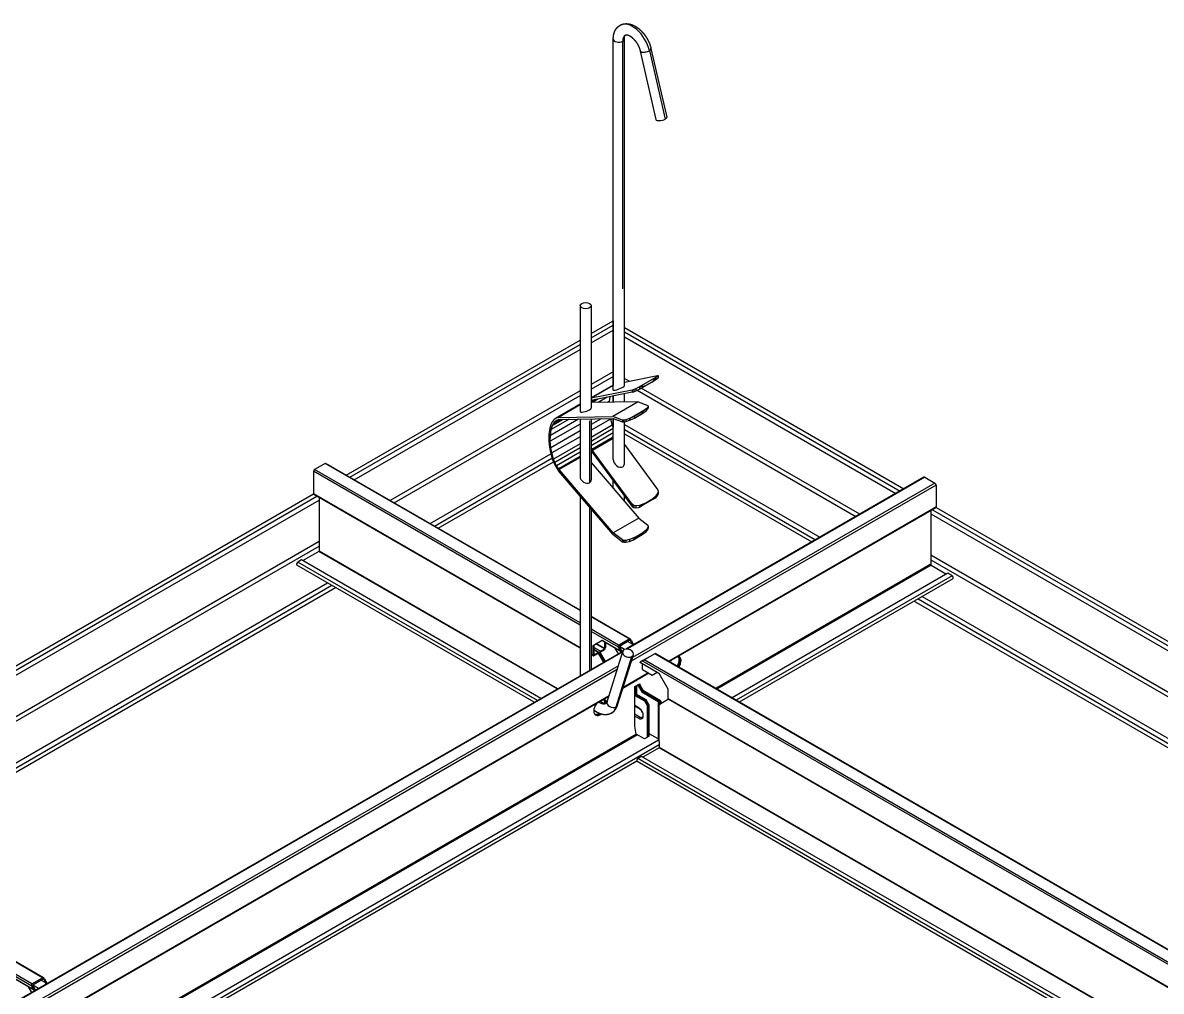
# Model space of a CAD drawing. Header units: millimetres. Extents: x -114 to 1795, y 14 to 1195.
# Drawn here: x 309.1 to 720.7, y 845.1 to 1195.3 of the extents above; entities that cross this region are included whole.
import ezdxf

# ---------------------------------------------------------------- set-up
doc = ezdxf.new("R2010")
doc.units = ezdxf.units.MM
doc.layers.add('AM_VIS', color=7, linetype='Continuous', lineweight=30)

msp = doc.modelspace()

# ---------------------------------------------------------------- linework, layer by layer
at = {"layer": 'AM_VIS'}
for p, q in [((522.61, 1062.46), (522.61, 1189.44)), ((526.02, 1099.13), (526.02, 1188.62)), ((526.61, 1064.02), (526.61, 1189.44)), ((536.24, 1185.96), (541.92, 1161.21)), ((532.34, 1185.07), (538.03, 1160.31)), ((535.64, 1185.21), (541.33, 1160.46)), ((510.59, 1093), (510.59, 1054.73)), ((514.59, 1093), (514.59, 1055.91)), ((514.59, 1082.87), (522.52, 1087.45)), ((522.52, 1087.45), (522.52, 1085.88)), ((522.52, 1085.88), (522.52, 1087.45)), ((522.52, 1087.45), (522.61, 1087.41)), ((514.59, 1081.3), (522.52, 1085.88)), ((514.59, 1079.5), (522.52, 1084.08)), ((522.52, 1084.08), (522.52, 1085.88)), ((522.52, 1085.88), (522.52, 1084.08)), ((522.52, 1085.88), (522.61, 1085.83)), ((522.52, 1069.04), (522.52, 1084.08)), ((522.52, 1084.08), (522.52, 1069.04)), ((522.52, 1084.08), (522.61, 1084.03)), ((526.61, 1085.1), (627.66, 1026.75)), ((526.61, 1083.52), (626.3, 1025.96)), ((426.01, 1031.73), (510.59, 1080.56)), ((427.37, 1030.94), (510.59, 1078.99)), ((526.61, 1081.72), (624.74, 1025.07)), ((428.93, 1030.05), (510.59, 1077.19)), ((522.52, 1069.04), (514.59, 1064.46)), ((514.59, 1062.83), (522.52, 1067.41)), ((522.52, 1067.41), (522.52, 1069.04)), ((522.52, 1069.04), (522.52, 1067.41)), ((522.61, 1069), (522.52, 1069.04)), ((522.52, 1064.22), (522.52, 1067.41)), ((522.52, 1067.41), (522.52, 1064.22)), ((522.52, 1067.41), (522.61, 1067.36)), ((526.61, 1065.37), (538.65, 1067.8)), ((528.3, 1065.71), (526.61, 1066.69)), ((538.1, 1067.13), (531.85, 1063.53)), ((538.01, 1066.94), (536.51, 1065.34)), ((536.51, 1065.31), (538.01, 1066.27)), ((538.1, 1067.13), (538.01, 1066.94)), ((538.01, 1066.94), (538.01, 1066.27)), ((538.01, 1066.27), (538.68, 1066.79)), ((538.68, 1067.57), (538.1, 1067.13)), ((538.65, 1067.8), (538.82, 1067.77)), ((538.82, 1067.77), (538.68, 1067.57)), ((538.68, 1067.57), (538.68, 1066.79)), ((538.68, 1066.79), (538.82, 1066.98)), ((538.82, 1067.77), (538.82, 1066.98)), ((510.59, 1062.15), (441.95, 1022.53)), ((522.61, 1064.27), (514.59, 1059.64)), ((522.61, 1064.13), (514.59, 1059.5)), ((529.46, 1062.49), (514.59, 1059.49)), ((529.98, 1062.66), (529.46, 1062.49)), ((529.46, 1062.49), (529.46, 1061.7)), ((530.7, 1062.97), (529.98, 1062.66)), ((529.98, 1062.66), (529.98, 1061.87)), ((529.98, 1061.87), (530.7, 1062.18)), ((531.85, 1063.53), (530.7, 1062.97)), ((530.7, 1062.97), (530.7, 1062.18)), ((530.7, 1062.18), (532.04, 1062.83)), ((531.18, 1062.41), (610.3, 1016.73)), ((532.04, 1063.5), (531.85, 1063.53)), ((534.23, 1063.99), (532.04, 1063.5)), ((532.04, 1062.83), (534.23, 1063.99)), ((532.04, 1063.5), (532.04, 1062.83)), ((611.72, 1017.55), (532.69, 1063.17)), ((534.41, 1064.1), (534.23, 1063.99)), ((536.51, 1065.34), (534.41, 1064.1)), ((534.41, 1064.1), (536.51, 1065.31)), ((536.51, 1065.34), (536.51, 1065.31)), ((443.37, 1021.71), (510.59, 1060.52)), ((515.96, 1058.98), (514.59, 1058.19)), ((514.99, 1058.79), (514.59, 1058.55)), ((514.59, 1058.64), (514.88, 1058.76)), ((531.63, 1058.18), (514.59, 1057.94)), ((514.88, 1058.76), (515.08, 1058.8)), ((517.27, 1059.25), (515.02, 1057.94)), ((529.46, 1061.7), (515.08, 1058.8)), ((520.39, 1059.87), (517.1, 1057.97)), ((521.06, 1058.33), (520.53, 1058.02)), ((521.34, 1060.06), (521.06, 1058.33)), ((521.06, 1058.33), (521.06, 1058.03)), ((531.63, 1058.18), (522.44, 1052.87)), ((522.52, 1058.05), (522.52, 1060.3)), ((522.52, 1060.3), (522.52, 1058.05)), ((522.61, 1058.05), (522.61, 1060.32)), ((526.61, 1058.11), (526.61, 1061.13)), ((529.46, 1061.7), (529.98, 1061.87)), ((531.63, 1058.18), (535.09, 1056.92)), ((510.59, 1057.33), (501.72, 1052.21)), ((510.59, 1057.19), (502.54, 1052.55)), ((510.59, 1057.11), (502.77, 1052.59)), ((528.48, 1052.19), (534.45, 1055.63)), ((533.45, 1054.86), (529.88, 1052.8)), ((530.58, 1052.57), (532.95, 1053.93)), ((532.95, 1053.86), (530.58, 1052.49)), ((532.95, 1053.86), (534.45, 1054.97)), ((533.45, 1054.86), (532.95, 1053.93)), ((532.95, 1053.93), (532.95, 1053.86)), ((534.45, 1055.63), (533.45, 1054.86)), ((535.12, 1056.34), (534.45, 1055.63)), ((534.45, 1054.97), (535.12, 1055.67)), ((534.45, 1055.63), (534.45, 1054.97)), ((535.09, 1056.92), (535.26, 1056.69)), ((535.26, 1056.69), (535.12, 1056.34)), ((535.12, 1056.34), (535.12, 1055.67)), ((535.12, 1055.67), (535.26, 1056.03)), ((535.26, 1056.69), (535.26, 1056.03)), ((500.15, 1050.21), (499.64, 1048.68)), ((510.59, 1050.17), (499.81, 1043.95)), ((510.04, 1051.96), (499.85, 1046.08)), ((500.54, 1050.96), (500.15, 1050.21)), ((506.6, 1051.91), (500.19, 1048.21)), ((501.06, 1051.65), (500.54, 1050.96)), ((504.52, 1051.88), (500.67, 1049.66)), ((500.67, 1049.66), (501.04, 1050.37)), ((503.65, 1051.87), (501.04, 1050.37)), ((501.04, 1050.37), (501.52, 1051.01)), ((501.72, 1052.21), (501.06, 1051.65)), ((502.96, 1051.84), (501.52, 1051.01)), ((501.52, 1051.01), (502.13, 1051.53)), ((502.54, 1052.55), (501.72, 1052.21)), ((502.13, 1051.53), (502.86, 1051.82)), ((502.77, 1052.59), (502.54, 1052.55)), ((502.77, 1052.59), (522.44, 1052.87)), ((502.86, 1051.82), (503.06, 1051.86)), ((503.06, 1051.86), (522.62, 1052.14)), ((510.59, 1051.97), (510.59, 1031.2)), ((514, 1051.36), (514, 1028.95)), ((518.21, 1052.08), (514.59, 1049.99)), ((514.59, 1052.03), (514.59, 1030.02)), ((521.61, 1051.97), (514.59, 1047.92)), ((522.25, 1049.79), (514.59, 1045.36)), ((521.58, 1052.12), (521.61, 1051.97)), ((521.61, 1051.97), (522.25, 1049.79)), ((521.63, 1051.89), (522.04, 1052.13)), ((522.08, 1050.36), (522.52, 1050.61)), ((522.25, 1049.79), (522.61, 1048.91)), ((525.9, 1051.61), (522.44, 1052.87)), ((522.52, 1050.61), (522.52, 1052.14)), ((522.52, 1052.14), (522.52, 1050.61)), ((522.52, 1050.61), (522.52, 1049.12)), ((522.52, 1049.12), (522.52, 1050.61)), ((522.52, 1050.61), (522.61, 1050.56)), ((522.61, 1037.4), (522.61, 1052.14)), ((522.62, 1052.14), (525.9, 1050.95)), ((526.42, 1051.59), (525.9, 1051.61)), ((525.9, 1051.61), (525.9, 1050.95)), ((525.9, 1050.95), (526.42, 1050.92)), ((527.14, 1051.73), (526.42, 1051.59)), ((526.42, 1051.59), (526.42, 1050.92)), ((526.42, 1050.92), (527.14, 1051.07)), ((526.61, 1035.84), (526.61, 1050.96)), ((526.61, 1050.05), (597.31, 1009.23)), ((528.48, 1052.19), (527.14, 1051.73)), ((527.14, 1051.73), (527.14, 1051.07)), ((527.14, 1051.07), (528.48, 1051.53)), ((529.88, 1052.8), (528.48, 1052.19)), ((528.48, 1051.53), (530.58, 1052.49)), ((528.48, 1052.19), (528.48, 1051.53)), ((530.58, 1052.57), (529.88, 1052.8)), ((530.58, 1052.49), (530.58, 1052.57)), ((499.29, 1046.46), (499.27, 1045.36)), ((499.64, 1048.68), (499.29, 1046.46)), ((499.81, 1043.95), (499.85, 1046.08)), ((499.85, 1046.08), (500.19, 1048.21)), ((510.59, 1047.68), (500.03, 1041.58)), ((500.19, 1048.21), (500.67, 1049.66)), ((522.61, 1048.52), (514.59, 1043.89)), ((522.61, 1046.95), (514.59, 1042.32)), ((522.57, 1049.01), (522.61, 1048.99)), ((526.61, 1048.26), (595.76, 1008.33)), ((526.61, 1046.68), (594.39, 1007.54)), ((499.27, 1045.36), (499.27, 1044.02)), ((499.27, 1044.02), (499.48, 1041.78)), ((499.48, 1041.78), (499.85, 1039.84)), ((500.03, 1041.58), (499.81, 1043.95)), ((500.39, 1039.72), (500.03, 1041.58)), ((510.59, 1045.61), (500.39, 1039.72)), ((510.59, 1043.05), (501.04, 1037.54)), ((510.59, 1041.58), (501.52, 1036.34)), ((522.61, 1045.39), (514.88, 1040.93)), ((522.61, 1045), (515.08, 1040.66)), ((526.61, 1042.8), (538.65, 1026.46)), ((456.36, 1014.21), (499.98, 1039.4)), ((457.91, 1013.31), (500.44, 1037.86)), ((499.85, 1039.84), (500.54, 1037.53)), ((501.04, 1037.54), (500.39, 1039.72)), ((500.54, 1037.53), (501.06, 1036.24)), ((501.52, 1036.34), (501.04, 1037.54)), ((510.59, 1040.01), (502.13, 1035.13)), ((510.59, 1038.45), (502.86, 1033.99)), ((510.59, 1038.06), (503.06, 1033.72)), ((514.88, 1040.93), (514.59, 1041.39)), ((514.59, 1040.54), (529.46, 1020.37)), ((515.08, 1040.66), (514.88, 1040.93)), ((529.46, 1021.16), (515.08, 1040.66)), ((418.44, 1035.93), (414.62, 1033.73)), ((510.59, 978.32), (414.62, 1033.73)), ((510.59, 982.73), (418.44, 1035.93)), ((510.59, 982.9), (418.69, 1035.96)), ((459.28, 1012.52), (500.93, 1036.57)), ((501.06, 1036.24), (501.72, 1034.91)), ((502.13, 1035.13), (501.52, 1036.34)), ((501.72, 1034.91), (502.54, 1033.63)), ((502.86, 1033.99), (502.13, 1035.13)), ((502.54, 1033.63), (502.77, 1033.32)), ((522.44, 1010.33), (502.77, 1033.32)), ((503.06, 1033.72), (502.86, 1033.99)), ((522.62, 1010.85), (503.06, 1033.72)), ((514.59, 1036.3), (531.81, 1016.16)), ((414.26, 1033.12), (414.26, 1024.91)), ((510.59, 977.51), (414.26, 1033.12)), ((522.61, 1026.92), (522.61, 1029.66)), ((634.95, 1030.96), (527.37, 968.85)), ((635.28, 1030.93), (527.77, 968.85)), ((635.28, 1030.93), (638.86, 1028.86)), ((639.34, 1028.04), (529.13, 964.41)), ((638.86, 1028.86), (529.55, 965.74)), ((538.68, 1025.26), (538.01, 1024.22)), ((538.65, 1026.46), (538.82, 1025.89)), ((538.82, 1025.89), (538.68, 1025.26)), ((538.68, 1025.26), (538.68, 1024.47)), ((538.68, 1024.47), (538.82, 1025.1)), ((538.82, 1025.89), (538.82, 1025.1)), ((639.34, 1028.04), (639.34, 1020.23)), ((213.88, 909.26), (414.26, 1024.95)), ((215.24, 908.47), (415.45, 1024.06)), ((216.8, 907.57), (416.21, 1022.7)), ((510.59, 969.3), (414.26, 1024.91)), ((510.59, 969.13), (414.37, 1024.68)), ((416.21, 1023.62), (416.21, 1004.28)), ((510.59, 1024.19), (510.59, 959.16)), ((526.61, 1022.25), (526.61, 1024.24)), ((529.46, 1021.16), (529.46, 1020.37)), ((529.98, 1020.78), (529.46, 1021.16)), ((538.1, 1023.57), (531.85, 1019.97)), ((532.04, 1020.1), (534.23, 1021.52)), ((534.23, 1021.52), (532.04, 1020.77)), ((534.41, 1021.62), (534.23, 1021.52)), ((536.51, 1022.85), (534.41, 1021.62)), ((534.41, 1021.62), (536.51, 1022.83)), ((538.01, 1024.22), (536.51, 1022.85)), ((536.51, 1022.83), (538.01, 1023.55)), ((536.51, 1022.85), (536.51, 1022.83)), ((538.01, 1024.22), (538.01, 1023.55)), ((538.01, 1023.55), (538.1, 1023.57)), ((538.1, 1023.57), (538.68, 1024.47)), ((514, 1020.19), (514, 961.13)), ((514.59, 1019.51), (514.59, 961.47)), ((529.46, 1020.37), (529.98, 1020)), ((530.7, 1020.65), (529.98, 1020.78)), ((529.98, 1020.78), (529.98, 1020)), ((529.98, 1020), (530.7, 1019.86)), ((532.04, 1020.77), (530.7, 1020.65)), ((530.7, 1020.65), (530.7, 1019.86)), ((530.7, 1019.86), (531.85, 1019.97)), ((531.85, 1019.97), (532.04, 1020.1)), ((532.04, 1020.77), (532.04, 1020.1)), ((639.34, 1020.23), (542.63, 964.4)), ((639.2, 1019.93), (542.83, 964.29)), ((637.39, 1018.88), (637.39, 999.47)), ((637.39, 1017.76), (836.87, 902.59)), ((637.98, 1019.22), (838.43, 903.49)), ((639.3, 1020.04), (839.8, 904.28)), ((531.81, 1016.16), (522.62, 1010.85)), ((531.81, 1016.16), (535.09, 1013.57)), ((535.12, 1012.72), (534.45, 1011.87)), ((535.09, 1013.57), (535.26, 1013.19)), ((535.26, 1013.19), (535.12, 1012.72)), ((535.12, 1012.72), (535.12, 1012.05)), ((535.26, 1013.19), (535.26, 1012.53)), ((522.44, 1010.33), (525.9, 1007.6)), ((525.9, 1008.26), (522.62, 1010.85)), ((530.67, 1009.32), (528.48, 1008.43)), ((529.88, 1008.37), (533.45, 1010.43)), ((529.88, 1008.37), (530.67, 1009.32)), ((530.85, 1009.43), (530.67, 1009.32)), ((532.95, 1010.65), (530.85, 1009.43)), ((530.85, 1009.43), (532.95, 1010.58)), ((534.45, 1011.87), (532.95, 1010.65)), ((532.95, 1010.65), (532.95, 1010.58)), ((532.95, 1010.58), (533.45, 1010.43)), ((533.45, 1010.43), (534.45, 1011.21)), ((534.45, 1011.21), (535.12, 1012.05)), ((534.45, 1011.87), (534.45, 1011.21)), ((535.12, 1012.05), (535.26, 1012.53)), ((416.21, 1007.66), (229.82, 900.05)), ((231.23, 899.24), (416.21, 1006.03)), ((526.42, 1008.09), (525.9, 1008.26)), ((525.9, 1008.26), (525.9, 1007.6)), ((525.9, 1007.6), (526.42, 1007.42)), ((527.14, 1008.11), (526.42, 1008.09)), ((526.42, 1008.09), (526.42, 1007.42)), ((526.42, 1007.42), (527.14, 1007.45)), ((528.48, 1008.43), (527.14, 1008.11)), ((527.14, 1008.11), (527.14, 1007.45)), ((527.14, 1007.45), (528.48, 1007.76)), ((528.48, 1008.43), (528.48, 1007.76)), ((528.48, 1007.76), (529.88, 1008.37)), ((409.81, 1001.03), (408.5, 1000.27)), ((496.46, 951), (409.81, 1001.03)), ((416.14, 1004.15), (410.27, 1000.76)), ((502.33, 954.39), (416.14, 1004.15)), ((502.47, 954.47), (416.21, 1004.28)), ((823.85, 895.07), (637.39, 1002.72)), ((637.39, 1001.09), (822.44, 894.26)), ((494.04, 949.61), (408.18, 999.18)), ((495.15, 950.25), (408.5, 1000.27)), ((637.39, 999.47), (559.64, 954.58)), ((637.58, 999.14), (560.02, 954.36)), ((643.58, 996.21), (565.56, 951.17)), ((637.58, 999.14), (643.12, 995.95)), ((645.1, 995.33), (643.58, 996.21)), ((244.23, 891.74), (419.25, 992.79)), ((645.1, 995.33), (567.08, 950.29)), ((645.42, 994.24), (568.18, 949.65)), ((245.78, 890.84), (420.81, 991.89)), ((247.15, 890.05), (422.17, 991.1)), ((631.43, 986.16), (806.52, 885.07)), ((632.79, 986.95), (807.89, 885.86)), ((634.35, 987.85), (809.45, 886.75)), ((528.71, 972.44), (514.59, 980.59)), ((528.36, 972.47), (514.59, 980.42)), ((524.54, 970.27), (514.59, 976.01)), ((524.54, 969.45), (514.59, 975.2)), ((515.27, 970.12), (518.55, 972.01)), ((518.55, 972.01), (525.32, 968.1)), ((518.65, 971.9), (525.4, 968)), ((524.54, 970.27), (528.36, 972.47)), ((528.64, 971.98), (524.82, 969.78)), ((527.86, 971.53), (529.56, 970.55)), ((528.78, 971.9), (528.64, 971.98)), ((529.56, 970.55), (528.78, 971.9)), ((529.06, 972.06), (529.84, 970.72)), ((526.12, 968.12), (103.11, 723.9)), ((526.01, 967.84), (103.5, 723.9)), ((515.27, 966.59), (515.27, 970.12)), ((515.56, 970.28), (515.56, 966.76)), ((517.93, 968.04), (515.56, 969.41)), ((517.4, 967.62), (515.56, 968.68)), ((517.15, 967.59), (515.56, 968.51)), ((515.63, 966.72), (517.15, 967.59)), ((519.45, 968.92), (516.32, 970.72)), ((519.52, 969.04), (516.46, 970.81)), ((517.21, 967.26), (517.5, 967.43)), ((517.61, 967.41), (517.49, 967.48)), ((517.57, 967.47), (517.87, 967.64)), ((519.43, 964.26), (517.61, 967.41)), ((517.89, 967.57), (519.71, 964.43)), ((517.93, 968.04), (519.45, 968.92)), ((519.45, 968.59), (517.93, 967.72)), ((519.52, 969.04), (519.52, 971.4)), ((519.8, 971.24), (519.8, 969.21)), ((520.36, 949.77), (526.05, 967.96)), ((523.05, 969.36), (524.35, 967.11)), ((525.32, 968.1), (524.54, 969.45)), ((526.66, 968.65), (524.79, 969.73)), ((526.68, 968.66), (524.8, 969.75)), ((524.82, 969.62), (525.6, 968.27)), ((525.32, 968.1), (525.6, 968.27)), ((529.56, 970.55), (529.84, 970.72)), ((515.27, 966.59), (514.59, 966.99)), ((515.38, 966.37), (514.59, 966.82)), ((515.63, 966.72), (515.56, 966.76)), ((517.15, 967.27), (515.63, 966.39)), ((517.25, 967.21), (517.15, 967.27)), ((519.07, 964.06), (517.25, 967.21)), ((517.54, 967.37), (519.36, 964.22)), ((523.62, 947.91), (529.31, 966.1)), ((524.18, 948.57), (529.86, 966.76)), ((533.09, 964.51), (532.32, 964.06)), ((532.32, 964.06), (539.08, 960.16)), ((532.34, 964), (539.09, 960.1)), ((533.32, 964.75), (533.04, 964.59)), ((533.09, 964.51), (533.8, 964.92)), ((934.85, 732.56), (533.09, 964.51)), ((533.13, 961.43), (533.13, 963.54)), ((533.46, 964.72), (533.39, 964.76)), ((537.62, 967.12), (533.8, 964.92)), ((934.85, 733.37), (533.8, 964.92)), ((534.12, 965.21), (533.84, 965.05)), ((537.62, 967.12), (537.77, 967.21)), ((934.85, 737.78), (537.62, 967.12)), ((934.85, 737.95), (537.77, 967.21)), ((524.02, 961.46), (104.87, 719.46)), ((524.43, 962.79), (105.28, 720.79)), ((535.5, 960.06), (526.07, 954.61)), ((535.31, 960.17), (526.15, 954.88)), ((533.13, 961.43), (536.64, 959.4)), ((536.64, 959.4), (538.47, 960.46)), ((539.08, 960.16), (542.36, 954.48)), ((539.09, 960.1), (539.11, 960.11)), ((530.44, 955.28), (532.21, 956.3)), ((530.44, 940.99), (530.44, 955.28)), ((530.8, 954.86), (530.44, 955.06)), ((530.53, 955.33), (531.08, 955.02)), ((531.08, 955.02), (531.08, 955.65)), ((531.71, 955.39), (531.17, 955.7)), ((531.45, 955.87), (532, 955.55)), ((532.07, 955.59), (531.52, 955.91)), ((532, 955.55), (531.71, 955.39)), ((531.71, 955.39), (532.92, 953.31)), ((531.86, 956.1), (531.86, 955.88)), ((531.93, 955.84), (531.93, 956.14)), ((533.2, 953.47), (532, 955.55)), ((532.21, 955.67), (532.07, 955.59)), ((532.07, 955.59), (533.27, 953.51)), ((532.21, 956.3), (532.21, 955.67)), ((533.55, 953.67), (532.35, 955.75)), ((521.04, 951.93), (330.36, 841.84)), ((520.95, 951.66), (330.55, 841.73)), ((530.44, 954.98), (530.73, 954.82)), ((530.73, 954.82), (530.44, 954.65)), ((530.44, 954.65), (530.44, 952.04)), ((530.44, 954.65), (530.44, 954.65)), ((530.73, 952.2), (530.44, 952.04)), ((530.44, 952.04), (533.84, 950.08)), ((530.73, 952.2), (530.73, 954.82)), ((534.12, 950.24), (530.73, 952.2)), ((531.08, 955.02), (530.8, 954.86)), ((530.8, 954.86), (530.8, 952.24)), ((531.08, 952.41), (530.8, 952.24)), ((530.8, 952.24), (534.19, 950.28)), ((531.08, 952.41), (531.08, 955.02)), ((534.47, 950.45), (531.08, 952.41)), ((532.92, 953.31), (533.2, 953.47)), ((532.92, 953.31), (538.86, 949.88)), ((539.14, 950.04), (533.2, 953.47)), ((533.27, 953.51), (533.55, 953.67)), ((533.27, 953.51), (539.36, 949.99)), ((539.65, 950.15), (533.55, 953.67)), ((542.36, 954.48), (542.36, 950.96)), ((731.36, 841.84), (542.36, 950.96)), ((531.82, 947.58), (530.44, 948.38)), ((530.44, 948.25), (531.9, 947.4)), ((534.12, 950.24), (533.84, 950.08)), ((533.84, 950.08), (534.97, 948.12)), ((535.25, 948.28), (534.12, 950.24)), ((534.47, 950.45), (534.19, 950.28)), ((534.19, 950.28), (535.32, 948.32)), ((535.6, 948.49), (534.47, 950.45)), ((534.97, 948.12), (535.25, 948.28)), ((534.97, 937.02), (534.97, 948.12)), ((535.25, 937.18), (535.25, 948.28)), ((535.6, 948.49), (535.32, 948.32)), ((535.32, 948.32), (535.32, 937.22)), ((535.6, 937.38), (535.6, 948.49)), ((538.86, 949.88), (538.86, 936.32)), ((538.97, 949.71), (538.97, 949.26)), ((538.97, 949.26), (538.97, 935.71)), ((539.21, 935.38), (539.21, 948.94)), ((539.21, 948.94), (539.42, 948.81)), ((539.36, 949.99), (539.36, 949.78)), ((539.37, 949.26), (539.37, 949.71)), ((542.6, 950.65), (539.42, 948.81)), ((539.48, 949.83), (539.48, 949.38)), ((539.48, 949.38), (539.48, 949.11)), ((539.71, 948.98), (539.49, 949.1)), ((539.72, 948.98), (539.72, 949.05)), ((539.72, 949.05), (539.78, 949.02)), ((539.88, 949.38), (539.88, 949.83)), ((540, 949.22), (540.06, 949.18)), ((731.22, 841.75), (542.46, 950.73)), ((515.7, 946.67), (515.57, 946.74)), ((517.49, 945.64), (517.38, 945.7)), ((530.44, 945.24), (532.1, 944.28)), ((532.1, 944.28), (530.44, 945.23)), ((530.44, 944.6), (531.82, 943.8)), ((532.1, 944.28), (532.1, 944.28)), ((530.87, 938.08), (530.44, 940.94)), ((530.96, 938.02), (347.36, 832.02)), ((531.34, 937.81), (347.74, 831.81)), ((538.97, 935.82), (353.28, 828.61)), ((533.84, 936.36), (530.87, 938.08)), ((534.97, 937.02), (533.84, 936.36)), ((535.25, 937.18), (534.97, 937.02)), ((535.32, 937.22), (535.25, 937.18)), ((535.6, 937.38), (535.32, 937.22)), ((538.86, 936.32), (535.6, 938.2)), ((539.25, 935.36), (539.21, 935.38)), ((539.25, 935.36), (539.25, 933.24)), ((539.25, 934.22), (354.8, 827.73)), ((539.17, 933.12), (533.31, 929.73)), ((714.32, 832), (539.17, 933.12)), ((714.46, 832.08), (539.25, 933.24)), ((531.12, 928.25), (355.91, 827.09)), ((706.03, 827.21), (531.21, 928.15)), ((532.85, 929.99), (531.54, 929.24)), ((707.14, 827.85), (531.54, 929.24)), ((708.45, 828.61), (532.85, 929.99)), ((312.41, 846.98), (202.13, 910.64)), ((312.41, 847.79), (202.49, 911.26)), ((316.22, 850), (206.3, 913.46)), ((316.58, 849.96), (206.55, 913.49)), ((306.42, 849.54), (313.18, 845.63)), ((306.52, 849.42), (313.27, 845.53)), ((312.41, 847.79), (316.22, 850)), ((316.51, 849.51), (312.69, 847.3)), ((315.73, 849.06), (317.43, 848.08)), ((316.65, 849.43), (316.51, 849.51)), ((317.43, 848.08), (316.65, 849.43)), ((316.93, 849.59), (317.71, 848.24)), ((317.43, 848.08), (317.71, 848.24)), ((310.92, 846.88), (312.22, 844.63)), ((313.18, 845.63), (312.41, 846.98)), ((314.71, 846.07), (312.66, 847.25)), ((314.73, 846.08), (312.67, 847.28)), ((312.69, 847.14), (313.47, 845.79)), ((313.18, 845.63), (313.47, 845.79))]:
    msp.add_line(p, q, dxfattribs=at)
for centre, major_axis, ratio, start_param, end_param in [((529.56, 1186.58), (4.5, -7.79), 0.57735, 1.082104, 3.141593), ((529.56, 1186.58), (2.5, -4.33), 0.57735, 3.141593, 3.926991), ((524.61, 1189.44), (2, 0), 0.57735, 3.141593, 5.497787), ((524.61, 1189.44), (2, 0), 0.57735, 5.497787, 6.283185), ((534.29, 1185.52), (1.95, 0.45), 0.383322, 5.387647, 6.283185), ((534.29, 1185.52), (1.95, 0.45), 0.383322, 3.141593, 3.81685), ((534.29, 1185.52), (1.95, 0.45), 0.383322, 3.81685, 5.387647), ((539.98, 1160.76), (1.95, 0.45), 0.383322, 5.387647, 6.283185), ((539.98, 1160.76), (1.95, 0.45), 0.383322, 3.141593, 5.387647), ((512.59, 1093), (2, 0), 0.57735, 0.785398, 7.068583), ((524.61, 1063.24), (2, 0.8), 0.162502, 3.076409, 5.432603), ((524.61, 1063.24), (2, 0.8), 0.162502, 5.432603, 6.218002), ((512.59, 1055.32), (1.99, 0.64), 0.257355, 3.059722, 5.415916), ((512.59, 1055.32), (1.99, 0.64), 0.257355, 5.415916, 6.201314), ((524.61, 1036.62), (1.6, -1.78), 0.673728, 3.786702, 6.142896), ((414.62, 1033.32), (0.25, 0.433), 0.57735, 0.785398, 2.356194), ((418.44, 1035.53), (0.25, 0.433), 0.57735, 0, 0.785398), ((524.61, 1036.62), (1.6, -1.78), 0.673728, 6.142896, 6.928294), ((512.59, 1030.61), (1.75, -1.36), 0.709828, 3.645993, 6.002187), ((512.59, 1030.61), (1.75, -1.36), 0.709828, 6.002187, 6.787585), ((635.28, 1030.38), (0.334, -0.578), 0.57735, 2.356194, 3.141593), ((638.86, 1028.31), (0.334, -0.578), 0.57735, 0.785398, 2.356194), ((414.62, 1025.12), (0.25, 0.433), 0.57735, 2.356194, 3.141593), ((638.86, 1020.5), (0.334, -0.578), 0.57735, 0, 0.785398), ((416.14, 1004.23), (0.05, 0.0866), 0.57735, 3.926991, 5.497787), ((408.5, 999.74), (0.325, 0.563), 0.57735, 0.785398, 3.141593), ((637.58, 999.36), (0.134, -0.232), 0.57735, 3.926991, 5.497787), ((645.1, 994.8), (0.325, -0.563), 0.57735, 0, 2.356194), ((528.71, 971.86), (-0.354, 0.612), 0.57735, 4.712389, 6.283185), ((528.71, 971.86), (-0.071, 0.122), 0.57735, 4.712389, 6.283185), ((517.15, 967.19), (0.25, 0.433), 0.57735, 5.597963, 7.068583), ((517.18, 967.17), (-0.354, 0.612), 0.57735, 4.712389, 4.812564), ((517.93, 967.64), (0.25, 0.433), 0.57735, 0.785398, 2.256019), ((517.96, 967.61), (-0.354, 0.612), 0.57735, 1.470621, 1.570796), ((517.93, 967.64), (0.05, 0.0866), 0.57735, 0.785398, 1.83255), ((517.96, 967.61), (-0.071, 0.122), 0.57735, 1.047151, 1.570796), ((519.45, 969), (0.25, 0.433), 0.57735, 3.926991, 5.497787), ((519.45, 969), (0.05, 0.0866), 0.57735, 3.926991, 5.497787), ((524.89, 969.66), (-0.354, 0.612), 0.57735, 0, 1.570796), ((524.89, 969.66), (-0.071, 0.122), 0.57735, 0, 1.570796), ((527.95, 967.36), (1.91, -0.6), 0.720924, 2.555485, 5.697078), ((527.95, 967.36), (1.91, -0.6), 0.720924, 5.697078, 8.83867), ((515.63, 966.8), (0.25, 0.433), 0.57735, 2.356194, 3.926991), ((515.63, 966.8), (0.05, 0.0866), 0.57735, 2.356194, 3.926991), ((517.15, 967.19), (0.05, 0.0866), 0.57735, 6.021432, 7.068583), ((517.18, 967.17), (-0.071, 0.122), 0.57735, 4.712389, 5.236034), ((544.8, 963.31), (1.63, 2.81), 0.57735, 1.433483, 1.612777), ((544.16, 963.67), (1.62, 2.81), 0.57735, 4.670409, 6.045011), ((544.44, 963.51), (1.63, 2.81), 0.57735, 4.670409, 6.174184), ((544.51, 963.47), (1.62, 2.81), 0.57735, 4.670409, 6.196047), ((544.8, 963.31), (1.63, 2.81), 0.57735, 4.670409, 6.420499), ((542.71, 951.16), (0.25, 0.433), 0.57735, 2.356194, 3.141593), ((517.86, 947.75), (1.63, 2.81), 0.57735, 1.433483, 2.356194), ((517.54, 953.57), (2.5, -4.33), 0.57735, 5.451295, 6.283185), ((517.22, 948.12), (1.62, 2.81), 0.57735, 5.408403, 6.045011), ((517.86, 947.75), (1.63, 2.81), 0.57735, 5.596016, 6.420499), ((517.5, 947.96), (1.63, 2.81), 0.57735, 5.460248, 6.174184), ((517.57, 947.92), (1.62, 2.81), 0.57735, 5.47789, 6.196047), ((522.27, 949.17), (1.91, -0.6), 0.720924, 3.141593, 5.697078), ((517.54, 953.57), (4.5, -7.79), 0.57735, 0, 0.488692), ((522.27, 949.17), (1.91, -0.6), 0.720924, 5.697078, 6.283185), ((532.1, 947.74), (0.195, 0.338), 0.57735, 2.356194, 3.141593), ((531.82, 945.69), (1.16, -2), 0.57735, 5.497787, 8.63938), ((538.57, 949.71), (0.4, 0), 0.57735, 0, 0.785398), ((539.77, 949.26), (0.8, 0), 0.57735, 3.141593, 3.926991), ((538.57, 949.71), (0.8, 0), 0.57735, 0, 0.785398), ((539.08, 949.83), (0.4, 0), 0.57735, 0, 0.785398), ((539.77, 949.26), (0.4, 0), 0.57735, 3.141593, 3.926991), ((540.28, 949.38), (0.8, 0), 0.57735, 3.141593, 3.926991), ((539.08, 949.83), (0.8, 0), 0.57735, 0, 0.785398), ((540.28, 949.38), (0.4, 0), 0.57735, 3.141593, 3.926991), ((517.86, 947.75), (1.63, 2.81), 0.57735, 2.356194, 4.110761), ((517.22, 948.12), (1.62, 2.81), 0.57735, 3.33868, 4.050054), ((517.5, 947.96), (1.63, 2.81), 0.57735, 3.250594, 4.072272), ((517.57, 947.92), (1.62, 2.81), 0.57735, 3.228731, 4.078979), ((532.1, 943.96), (0.195, 0.338), 0.57735, 0.785398, 2.356194), ((532.1, 945.85), (0.96, -1.67), 0.57735, 5.497787, 6.283185), ((532.1, 945.85), (0.96, -1.67), 0.57735, 5.497787, 6.279038), ((538.57, 936.16), (0.4, 0), 0.57735, 0, 0.785398), ((539.77, 935.71), (0.8, 0), 0.57735, 3.141593, 3.926991), ((539.17, 933.2), (0.05, 0.0866), 0.57735, 3.926991, 5.497787), ((531.54, 928.71), (0.325, 0.563), 0.57735, 0.785398, 3.141593), ((316.58, 849.39), (-0.354, 0.612), 0.57735, 4.712389, 6.283185), ((316.58, 849.39), (-0.071, 0.122), 0.57735, 4.712389, 6.283185), ((312.76, 847.18), (-0.354, 0.612), 0.57735, 0, 1.570796), ((312.76, 847.18), (-0.071, 0.122), 0.57735, 0, 1.570796)]:
    msp.add_ellipse(centre, major_axis=major_axis, ratio=ratio, start_param=start_param, end_param=end_param, dxfattribs=at)
for points, degree, knots in [([(522.61, 1189.44), (522.61, 1189.6), (522.61, 1189.77), (522.62, 1189.94), (522.63, 1190.1), (522.65, 1190.26), (522.67, 1190.43), (522.69, 1190.59), (522.72, 1190.75), (522.75, 1190.91), (522.78, 1191.07), (522.82, 1191.23), (522.86, 1191.39), (522.9, 1191.54), (522.95, 1191.7), (523.01, 1191.85), (523.07, 1192.01), (523.13, 1192.16), (523.2, 1192.3), (523.27, 1192.45), (523.34, 1192.6), (523.43, 1192.74), (523.5, 1192.86), (523.58, 1192.98), (523.66, 1193.1), (523.75, 1193.22), (523.84, 1193.33), (523.93, 1193.44), (524.03, 1193.55), (524.13, 1193.66), (524.23, 1193.76), (524.34, 1193.86), (524.45, 1193.95), (524.57, 1194.04), (524.69, 1194.13), (524.81, 1194.22), (524.93, 1194.3), (525.06, 1194.37)], 1, [4.712389, 4.712389, 4.7348289, 4.7572689, 4.7797088, 4.8021488, 4.8245887, 4.8470287, 4.8694686, 4.8919086, 4.9143485, 4.9367885, 4.9592284, 4.9816684, 5.0041083, 5.0265482, 5.0489882, 5.0714281, 5.0938681, 5.116308, 5.138748, 5.1611879, 5.1836279, 5.2032628, 5.2228978, 5.2425327, 5.2621677, 5.2818026, 5.3014376, 5.3210726, 5.3407075, 5.3603425, 5.3799774, 5.3996124, 5.4192473, 5.4388823, 5.4585172, 5.4781522, 5.4977871, 5.4977871]), ([(525.06, 1194.37), (525.18, 1194.44), (525.31, 1194.51), (525.44, 1194.57), (525.58, 1194.63), (525.71, 1194.68), (525.85, 1194.73), (525.99, 1194.77), (526.12, 1194.81), (526.26, 1194.85), (526.4, 1194.88), (526.55, 1194.9), (526.69, 1194.92), (526.83, 1194.94), (526.98, 1194.96), (527.12, 1194.96), (527.26, 1194.97), (527.41, 1194.97), (527.55, 1194.96), (527.69, 1194.96), (527.84, 1194.95), (527.98, 1194.93), (528.12, 1194.91), (528.26, 1194.89), (528.4, 1194.86), (528.54, 1194.83), (528.7, 1194.8), (528.86, 1194.75), (529.01, 1194.71), (529.17, 1194.66), (529.32, 1194.6), (529.48, 1194.55), (529.63, 1194.49), (529.78, 1194.42), (529.93, 1194.35), (530.08, 1194.28), (530.23, 1194.21), (530.37, 1194.13), (530.52, 1194.05), (530.66, 1193.96), (530.82, 1193.87), (530.99, 1193.76), (531.14, 1193.66), (531.3, 1193.55), (531.46, 1193.43), (531.61, 1193.31), (531.77, 1193.19), (531.92, 1193.07), (532.07, 1192.94), (532.22, 1192.81), (532.36, 1192.68), (532.51, 1192.54), (532.65, 1192.4), (532.79, 1192.26), (532.93, 1192.11), (533.07, 1191.96), (533.2, 1191.81), (533.34, 1191.66), (533.47, 1191.5), (533.6, 1191.34), (533.72, 1191.18), (533.85, 1191.02), (533.97, 1190.85), (534.09, 1190.69), (534.21, 1190.52), (534.33, 1190.34), (534.44, 1190.17), (534.55, 1190), (534.66, 1189.82), (534.76, 1189.64), (534.86, 1189.47), (534.96, 1189.29), (535.06, 1189.11), (535.16, 1188.92), (535.25, 1188.74), (535.33, 1188.56), (535.42, 1188.37), (535.5, 1188.18), (535.58, 1188), (535.66, 1187.81), (535.73, 1187.62), (535.8, 1187.43), (535.87, 1187.25), (535.93, 1187.06), (535.99, 1186.88), (536.05, 1186.7), (536.1, 1186.52), (536.15, 1186.33), (536.2, 1186.15), (536.24, 1185.96)], 1, [5.497787, 5.497787, 5.517139, 5.536491, 5.555842, 5.575194, 5.594546, 5.613898, 5.633249, 5.652601, 5.671953, 5.691305, 5.710656, 5.730008, 5.749664, 5.76932, 5.788975, 5.808631, 5.828287, 5.847942, 5.867598, 5.887254, 5.906909, 5.926565, 5.946221, 5.965876, 5.985532, 6.007964, 6.030396, 6.052828, 6.07526, 6.097692, 6.120124, 6.142556, 6.164988, 6.18742, 6.209853, 6.232285, 6.254717, 6.277149, 6.299581, 6.324998, 6.350416, 6.375834, 6.401252, 6.42667, 6.452087, 6.477505, 6.502923, 6.528341, 6.553759, 6.579176, 6.604594, 6.630012, 6.65543, 6.680892, 6.706353, 6.731815, 6.757277, 6.782739, 6.808201, 6.833662, 6.859124, 6.884586, 6.910048, 6.93551, 6.960972, 6.986433, 7.011895, 7.037073, 7.062251, 7.087428, 7.112606, 7.137784, 7.162962, 7.188139, 7.213317, 7.238495, 7.263673, 7.28885, 7.314028, 7.339206, 7.364384, 7.388495, 7.412607, 7.436718, 7.46083, 7.484941, 7.509053, 7.533164, 7.557276, 7.557276]), ([(526.61, 1189.44), (526.61, 1189.54), (526.61, 1189.64), (526.62, 1189.73), (526.62, 1189.83), (526.63, 1189.92), (526.65, 1190), (526.66, 1190.08), (526.67, 1190.16), (526.69, 1190.23), (526.71, 1190.3), (526.73, 1190.37), (526.75, 1190.43), (526.77, 1190.48), (526.79, 1190.53), (526.81, 1190.58), (526.83, 1190.63), (526.85, 1190.66), (526.87, 1190.7), (526.89, 1190.73), (526.91, 1190.76), (526.92, 1190.79), (526.94, 1190.81), (526.96, 1190.83), (526.97, 1190.84), (526.99, 1190.86), (527.01, 1190.88), (527.03, 1190.89), (527.04, 1190.9), (527.06, 1190.91)], 1, [4.712389, 4.712389, 4.7385689, 4.7647489, 4.7909288, 4.8171087, 4.8432887, 4.8694686, 4.8956486, 4.9218285, 4.9480084, 4.9741884, 5.0003683, 5.0265482, 5.0527282, 5.0789081, 5.1050881, 5.131268, 5.1574479, 5.1836279, 5.2098078, 5.2359878, 5.2621677, 5.2883476, 5.3145276, 5.3407075, 5.3721234, 5.4035394, 5.4349553, 5.4663712, 5.4977871, 5.4977871]), ([(527.06, 1190.91), (527.09, 1190.93), (527.14, 1190.94), (527.2, 1190.96), (527.28, 1190.97), (527.38, 1190.97), (527.5, 1190.96), (527.56, 1190.95), (527.62, 1190.94), (527.69, 1190.93), (527.75, 1190.91), (527.83, 1190.89), (527.9, 1190.86), (527.98, 1190.84), (528.06, 1190.81), (528.15, 1190.77), (528.23, 1190.73), (528.31, 1190.69), (528.4, 1190.65), (528.49, 1190.6), (528.57, 1190.55), (528.66, 1190.5), (528.75, 1190.44), (528.84, 1190.38), (528.94, 1190.32), (529.03, 1190.25), (529.12, 1190.18), (529.22, 1190.1), (529.32, 1190.02), (529.42, 1189.94), (529.52, 1189.85), (529.62, 1189.76), (529.72, 1189.67), (529.82, 1189.57), (529.92, 1189.47), (530.02, 1189.37), (530.11, 1189.27), (530.21, 1189.16), (530.3, 1189.06), (530.39, 1188.95), (530.48, 1188.84), (530.56, 1188.73), (530.65, 1188.62), (530.74, 1188.5), (530.82, 1188.38), (530.9, 1188.27), (530.99, 1188.14), (531.07, 1188.02), (531.15, 1187.9), (531.22, 1187.77), (531.3, 1187.64), (531.38, 1187.51), (531.45, 1187.38), (531.52, 1187.25), (531.59, 1187.12), (531.65, 1186.98), (531.72, 1186.85), (531.78, 1186.72), (531.84, 1186.58), (531.89, 1186.45), (531.95, 1186.31), (532, 1186.18), (532.05, 1186.05), (532.1, 1185.91), (532.14, 1185.78), (532.18, 1185.65), (532.22, 1185.52), (532.26, 1185.39), (532.3, 1185.26), (532.33, 1185.13), (532.34, 1185.07)], 1, [5.497787, 5.497787, 5.566437, 5.635086, 5.703736, 5.772386, 5.841035, 5.909685, 5.937261, 5.964837, 5.992413, 6.019989, 6.047565, 6.075142, 6.102718, 6.130294, 6.15787, 6.185446, 6.211042, 6.236638, 6.262234, 6.28783, 6.313426, 6.339022, 6.364618, 6.390214, 6.41581, 6.441406, 6.467995, 6.494584, 6.521172, 6.547761, 6.57435, 6.600938, 6.627527, 6.654116, 6.680705, 6.707293, 6.732412, 6.757531, 6.78265, 6.807769, 6.832887, 6.858006, 6.883125, 6.908244, 6.933362, 6.958481, 6.9836, 7.009191, 7.034782, 7.060374, 7.085965, 7.111556, 7.137147, 7.162739, 7.18833, 7.213921, 7.239512, 7.265104, 7.290574, 7.316045, 7.341515, 7.366986, 7.392457, 7.417927, 7.443398, 7.468868, 7.494339, 7.519809, 7.54528, 7.557276, 7.557276]), ([(518.65, 971.9), (518.64, 971.9), (518.63, 971.91), (518.6, 971.93), (518.58, 971.95), (518.56, 971.97), (518.56, 971.98), (518.55, 971.99), (518.55, 972), (518.55, 972.01)], 3, [0.899618, 0.899618, 0.899618, 0.899618, 0.9170044, 0.9170044, 0.9585022, 0.9585022, 0.9792511, 0.9792511, 1, 1, 1, 1]), ([(525.71, 967.89), (525.65, 967.91), (525.59, 967.92), (525.47, 967.96), (525.41, 967.99), (525.36, 968.03), (525.34, 968.05), (525.32, 968.07), (525.32, 968.09), (525.32, 968.1)], 3, [0.7757608, 0.7757608, 0.7757608, 0.7757608, 0.8340087, 0.8340087, 0.9170044, 0.9170044, 0.9585022, 0.9585022, 1, 1, 1, 1]), ([(525.99, 968.05), (525.93, 968.07), (525.87, 968.09), (525.75, 968.13), (525.7, 968.15), (525.64, 968.19), (525.62, 968.21), (525.61, 968.23), (525.61, 968.24), (525.6, 968.25), (525.6, 968.26), (525.6, 968.27)], 3, [0.7757608, 0.7757608, 0.7757608, 0.7757608, 0.8340087, 0.8340087, 0.9170044, 0.9170044, 0.9585022, 0.9585022, 0.9792511, 0.9792511, 1, 1, 1, 1]), ([(529.45, 970.05), (529.47, 970.11), (529.49, 970.17), (529.52, 970.3), (529.53, 970.37), (529.55, 970.45), (529.55, 970.48), (529.56, 970.52), (529.56, 970.54), (529.56, 970.55)], 3, [0.7757608, 0.7757608, 0.7757608, 0.7757608, 0.8340087, 0.8340087, 0.9170044, 0.9170044, 0.9585022, 0.9585022, 1, 1, 1, 1]), ([(529.74, 970.22), (529.75, 970.28), (529.77, 970.33), (529.8, 970.46), (529.81, 970.53), (529.83, 970.61), (529.83, 970.64), (529.84, 970.67), (529.84, 970.68), (529.84, 970.7), (529.84, 970.71), (529.84, 970.72)], 3, [0.7757608, 0.7757608, 0.7757608, 0.7757608, 0.8340087, 0.8340087, 0.9170044, 0.9170044, 0.9585022, 0.9585022, 0.9792511, 0.9792511, 1, 1, 1, 1]), ([(532.34, 964), (532.34, 964), (532.33, 964), (532.33, 964.01), (532.32, 964.01), (532.32, 964.03), (532.32, 964.04), (532.32, 964.05), (532.32, 964.06), (532.32, 964.06)], 3, [0.8996181, 0.8996181, 0.8996181, 0.8996181, 0.9170044, 0.9170044, 0.9585022, 0.9585022, 0.9792511, 0.9792511, 1, 1, 1, 1]), ([(533.04, 964.59), (533, 964.57), (532.96, 964.53), (532.86, 964.44), (532.79, 964.37), (532.72, 964.3), (532.72, 964.3), (532.72, 964.3)], 3, [0.2113249, 0.2113249, 0.2113249, 0.2113249, 0.3323425, 0.3323425, 0.4976429, 0.4976429, 0.5, 0.5, 0.5, 0.5]), ([(533.39, 964.76), (533.38, 964.77), (533.37, 964.77), (533.31, 964.75), (533.26, 964.71), (533.14, 964.6), (533.08, 964.53), (533.01, 964.46), (533.01, 964.46), (533.01, 964.46)], 3, [0.1003819, 0.1003819, 0.1003819, 0.1003819, 0.1679531, 0.1679531, 0.3323425, 0.3323425, 0.4976429, 0.4976429, 0.5, 0.5, 0.5, 0.5]), ([(533.48, 964.74), (533.48, 964.74), (533.48, 964.75), (533.49, 964.77), (533.49, 964.78), (533.51, 964.8), (533.52, 964.82), (533.58, 964.88), (533.64, 964.93), (533.86, 965.06), (534.05, 965.17), (534.5, 965.39), (534.76, 965.5), (535.01, 965.62), (535.02, 965.62), (535.02, 965.62)], 3, [0, 0, 0, 0, 0.0209941, 0.0209941, 0.0419883, 0.0419883, 0.0839766, 0.0839766, 0.1679531, 0.1679531, 0.3323425, 0.3323425, 0.4976429, 0.4976429, 0.5, 0.5, 0.5, 0.5]), ([(534.12, 965.21), (534.24, 965.28), (534.39, 965.36), (534.78, 965.55), (535.04, 965.67), (535.3, 965.78), (535.3, 965.79), (535.3, 965.79)], 3, [0.2113249, 0.2113249, 0.2113249, 0.2113249, 0.3323425, 0.3323425, 0.4976429, 0.4976429, 0.5, 0.5, 0.5, 0.5]), ([(539.09, 960.1), (539.09, 960.1), (539.09, 960.1), (539.08, 960.11), (539.08, 960.11), (539.08, 960.13), (539.08, 960.13), (539.08, 960.14), (539.08, 960.15), (539.08, 960.16)], 3, [0.8807921, 0.8807921, 0.8807921, 0.8807921, 0.9170044, 0.9170044, 0.9585022, 0.9585022, 0.9792511, 0.9792511, 1, 1, 1, 1]), ([(518, 949.95), (518, 949.94), (518.1, 949.87), (518.2, 949.8), (518.29, 949.74), (518.39, 949.68), (518.48, 949.62), (518.58, 949.57), (518.67, 949.52), (518.76, 949.47), (518.84, 949.43), (518.92, 949.39), (519, 949.36), (519.08, 949.33), (519.15, 949.3), (519.22, 949.28), (519.29, 949.26), (519.36, 949.24), (519.42, 949.22), (519.48, 949.21), (519.54, 949.2), (519.59, 949.19), (519.64, 949.19), (519.69, 949.18), (519.74, 949.18), (519.78, 949.18), (519.81, 949.18), (519.85, 949.19), (519.88, 949.19), (519.9, 949.2), (519.93, 949.2), (519.96, 949.21), (519.98, 949.22), (520, 949.22), (520.02, 949.23), (520.04, 949.24)], 1, [2.9907354, 2.9907354, 2.9923269, 3.0191163, 3.0459058, 3.0726952, 3.0994846, 3.126274, 3.1530635, 3.1798529, 3.2066423, 3.2323152, 3.2579881, 3.283661, 3.3093339, 3.3350068, 3.3606797, 3.3863526, 3.4120255, 3.4376984, 3.4633713, 3.4899506, 3.51653, 3.5431093, 3.5696886, 3.5962679, 3.6228473, 3.6494266, 3.6760059, 3.7025852, 3.7291646, 3.7621356, 3.7951067, 3.8280777, 3.8610487, 3.8940198, 3.9269908, 3.9269908]), ([(520.04, 949.24), (520.06, 949.26), (520.08, 949.28), (520.1, 949.29), (520.12, 949.31), (520.14, 949.33), (520.16, 949.36), (520.19, 949.39), (520.21, 949.42), (520.23, 949.46), (520.25, 949.49), (520.27, 949.53), (520.29, 949.57), (520.3, 949.61), (520.32, 949.66), (520.34, 949.71), (520.36, 949.77)], 1, [3.9269908, 3.9269908, 3.97586, 4.0247293, 4.0573087, 4.0898882, 4.1224677, 4.1550472, 4.1876267, 4.2202061, 4.2446407, 4.2690754, 4.29351, 4.3179446, 4.3423792, 4.3668138, 4.3912484, 4.415683, 4.415683]), ([(531.9, 947.4), (531.96, 947.37), (532.01, 947.33), (532.07, 947.29), (532.13, 947.25), (532.18, 947.21), (532.24, 947.16), (532.3, 947.11), (532.35, 947.06), (532.41, 947), (532.47, 946.94), (532.52, 946.88), (532.58, 946.81), (532.63, 946.75), (532.68, 946.68), (532.73, 946.61), (532.78, 946.54), (532.83, 946.46), (532.88, 946.39), (532.92, 946.31), (532.97, 946.24), (533.01, 946.16), (533.05, 946.08), (533.08, 946), (533.12, 945.92), (533.15, 945.84), (533.18, 945.76), (533.21, 945.68), (533.23, 945.6), (533.26, 945.52), (533.28, 945.44), (533.29, 945.36), (533.31, 945.29), (533.32, 945.21), (533.33, 945.14), (533.34, 945.07), (533.34, 945), (533.34, 944.94), (533.34, 944.87), (533.34, 944.81), (533.34, 944.75), (533.33, 944.69), (533.32, 944.64), (533.31, 944.59), (533.3, 944.54), (533.29, 944.5), (533.27, 944.45), (533.25, 944.42), (533.24, 944.38), (533.22, 944.35), (533.19, 944.31), (533.17, 944.28), (533.14, 944.25), (533.12, 944.22), (533.09, 944.2), (533.06, 944.18)], 1, [0, 0, 0.04095, 0.081901, 0.122851, 0.163802, 0.204752, 0.245703, 0.286653, 0.328453, 0.370253, 0.412053, 0.453852, 0.495652, 0.537452, 0.579252, 0.621713, 0.664175, 0.706636, 0.749098, 0.791559, 0.834021, 0.876482, 0.919058, 0.961633, 1.004208, 1.046783, 1.089359, 1.131934, 1.174509, 1.216614, 1.258719, 1.300823, 1.342928, 1.385033, 1.427138, 1.469242, 1.510456, 1.551669, 1.592882, 1.634096, 1.675309, 1.716523, 1.757736, 1.798843, 1.83995, 1.881057, 1.922164, 1.963271, 2.004378, 2.045485, 2.09727, 2.149055, 2.20084, 2.252625, 2.30441, 2.356194, 2.356194]), ([(515.58, 946.76), (515.58, 946.76), (515.74, 946.64), (515.9, 946.53), (516.06, 946.42), (516.22, 946.32), (516.38, 946.22), (516.55, 946.12), (516.71, 946.03), (516.88, 945.94), (517.05, 945.85), (517.22, 945.77), (517.39, 945.7), (517.57, 945.62), (517.74, 945.56), (517.92, 945.5), (518.08, 945.44), (518.25, 945.4), (518.41, 945.35), (518.58, 945.31), (518.75, 945.28), (518.92, 945.25), (519.09, 945.22), (519.26, 945.21), (519.43, 945.19), (519.61, 945.18), (519.78, 945.18), (519.95, 945.19), (520.13, 945.2), (520.3, 945.21), (520.45, 945.23), (520.6, 945.26), (520.75, 945.29), (520.9, 945.32), (521.05, 945.36), (521.19, 945.4), (521.34, 945.45), (521.48, 945.51), (521.62, 945.57), (521.76, 945.63), (521.9, 945.7), (522.04, 945.78)], 1, [2.988443, 2.988443, 2.989565, 3.015186, 3.0408069, 3.0664279, 3.0920488, 3.1176698, 3.1432908, 3.1689117, 3.1945327, 3.2201537, 3.2457746, 3.2713956, 3.2970165, 3.3226375, 3.3482585, 3.3719936, 3.3957287, 3.4194638, 3.4431989, 3.466934, 3.4906691, 3.5144042, 3.5381393, 3.5618744, 3.5856095, 3.6093446, 3.6330797, 3.6568148, 3.6805499, 3.7010866, 3.7216234, 3.7421601, 3.7626968, 3.7832336, 3.8037703, 3.8243071, 3.8448438, 3.8653806, 3.8859173, 3.9064541, 3.9269908, 3.9269908]), ([(317.32, 847.58), (317.34, 847.64), (317.35, 847.7), (317.39, 847.83), (317.4, 847.89), (317.42, 847.98), (317.42, 848), (317.42, 848.05), (317.43, 848.06), (317.43, 848.08)], 3, [0.7757608, 0.7757608, 0.7757608, 0.7757608, 0.8340087, 0.8340087, 0.9170044, 0.9170044, 0.9585022, 0.9585022, 1, 1, 1, 1]), ([(317.6, 847.74), (317.62, 847.8), (317.64, 847.86), (317.67, 847.99), (317.68, 848.06), (317.7, 848.14), (317.7, 848.16), (317.71, 848.2), (317.71, 848.21), (317.71, 848.23), (317.71, 848.24), (317.71, 848.24)], 3, [0.7757608, 0.7757608, 0.7757608, 0.7757608, 0.8340087, 0.8340087, 0.9170044, 0.9170044, 0.9585022, 0.9585022, 0.9792511, 0.9792511, 1, 1, 1, 1]), ([(313.58, 845.42), (313.52, 845.43), (313.46, 845.45), (313.34, 845.49), (313.28, 845.52), (313.22, 845.56), (313.21, 845.57), (313.19, 845.6), (313.18, 845.61), (313.18, 845.63)], 3, [0.7757608, 0.7757608, 0.7757608, 0.7757608, 0.8340087, 0.8340087, 0.9170044, 0.9170044, 0.9585022, 0.9585022, 1, 1, 1, 1]), ([(313.86, 845.58), (313.8, 845.6), (313.74, 845.61), (313.62, 845.65), (313.57, 845.68), (313.51, 845.72), (313.49, 845.73), (313.48, 845.76), (313.47, 845.76), (313.47, 845.78), (313.47, 845.79), (313.47, 845.79)], 3, [0.7757608, 0.7757608, 0.7757608, 0.7757608, 0.8340087, 0.8340087, 0.9170044, 0.9170044, 0.9585022, 0.9585022, 0.9792511, 0.9792511, 1, 1, 1, 1])]:
    msp.add_open_spline(points, degree=degree, knots=knots, dxfattribs=at)
msp.add_open_spline([(522.04, 945.78), (522.16, 945.85), (522.28, 945.93), (522.41, 946.02), (522.52, 946.1), (522.64, 946.2), (522.75, 946.29), (522.86, 946.39), (522.96, 946.49), (523.06, 946.6), (523.16, 946.7), (523.25, 946.82), (523.34, 946.93), (523.43, 947.04), (523.51, 947.16), (523.59, 947.28), (523.66, 947.4), (523.73, 947.53), (523.8, 947.65), (523.87, 947.78), (523.93, 947.91), (523.98, 948.04), (524.04, 948.17), (524.09, 948.3), (524.13, 948.44), (524.18, 948.57)], degree=1, dxfattribs=at)

doc.saveas('drawing.dxf')
